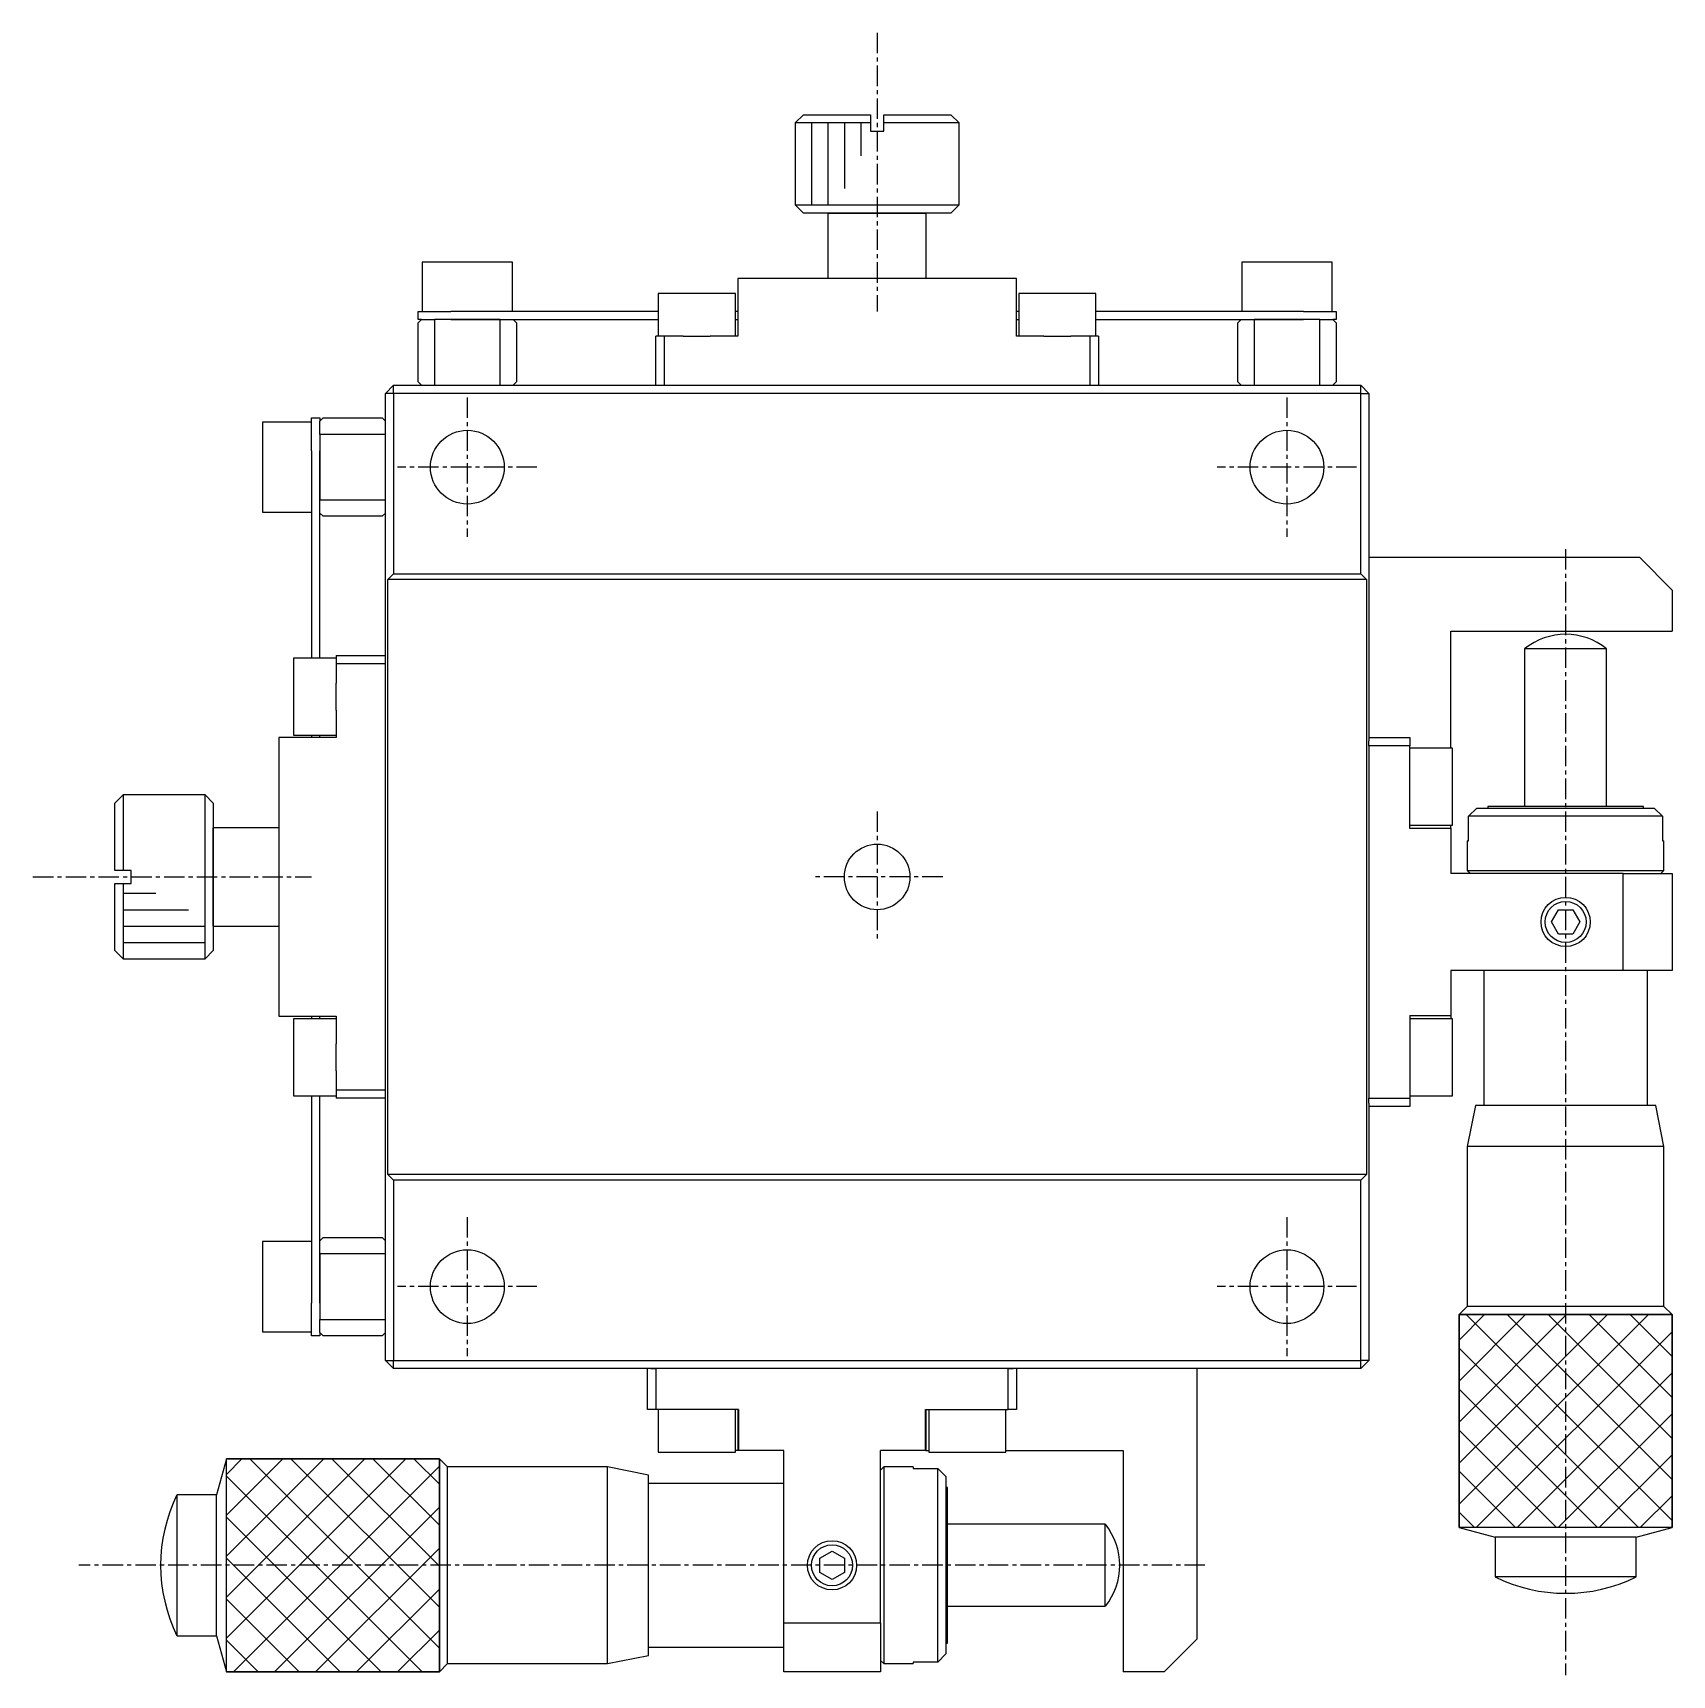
# Model space of a CAD drawing. Extents: x 10 to 410, y 10 to 251.
# Drawn here: x 310.2 to 410.2, y 90 to 190.2 of the extents above; entities that cross this region are included whole.
import ezdxf

# ---------------------------------------------------------------- set-up
doc = ezdxf.new("R2010")
doc.units = 0
doc.linetypes.add('CENTER', pattern=[2, 1.25, -0.25, 0.25, -0.25])
doc.layers.get('0').update_dxf_attribs({"linetype": 'CONTINUOUS'})
doc.layers.add('CENTER', color=1, linetype='CENTER')

msp = doc.modelspace()

# ---------------------------------------------------------------- linework, layer by layer
at = {"color": 7, "linetype": 'CONTINUOUS'}
for p, q in [((357.22, 185.17), (356.72, 184.67)), ((361.32, 184.67), (356.72, 184.67)), ((356.72, 184.67), (356.72, 179.67)), ((357.22, 185.17), (361.32, 185.17)), ((361.32, 185.17), (361.32, 184.67)), ((361.32, 184.67), (361.32, 184.17)), ((362.12, 185.17), (366.22, 185.17)), ((362.12, 184.67), (362.12, 185.17)), ((366.72, 184.67), (362.12, 184.67)), ((362.12, 184.17), (362.12, 184.67)), ((366.72, 184.67), (366.22, 185.17)), ((366.72, 179.67), (366.72, 184.67)), ((361.32, 184.17), (362.12, 184.17)), ((356.72, 179.67), (361.72, 179.67)), ((356.72, 179.67), (357.22, 179.17)), ((361.72, 179.67), (366.72, 179.67)), ((366.22, 179.17), (366.72, 179.67)), ((358.72, 179.17), (357.22, 179.17)), ((361.72, 179.17), (357.22, 179.17)), ((364.72, 179.17), (358.72, 179.17)), ((358.72, 179.17), (361.72, 179.17)), ((358.72, 179.17), (358.72, 175.17)), ((366.22, 179.17), (361.72, 179.17)), ((361.72, 179.17), (364.72, 179.17)), ((366.22, 179.17), (364.72, 179.17)), ((364.72, 175.17), (364.72, 179.17)), ((336.72, 176.17), (333.97, 176.17)), ((333.97, 176.17), (333.97, 173.17)), ((339.47, 176.17), (336.72, 176.17)), ((339.47, 173.17), (339.47, 176.17)), ((386.72, 176.17), (383.97, 176.17)), ((383.97, 176.17), (383.97, 173.17)), ((389.47, 176.17), (386.72, 176.17)), ((389.47, 173.17), (389.47, 176.17)), ((360.47, 175.17), (353.22, 175.17)), ((353.22, 175.17), (353.22, 171.67)), ((362.97, 175.17), (360.47, 175.17)), ((370.22, 175.17), (362.97, 175.17)), ((370.22, 171.67), (370.22, 175.17)), ((350.72, 174.27), (348.37, 174.27)), ((348.37, 174.27), (348.37, 171.67)), ((353.07, 174.27), (350.72, 174.27)), ((353.07, 171.67), (353.07, 174.27)), ((372.72, 174.27), (370.37, 174.27)), ((370.37, 174.27), (370.37, 171.67)), ((375.07, 174.27), (372.72, 174.27)), ((375.07, 171.67), (375.07, 174.27)), ((333.72, 172.67), (333.72, 173.17)), ((333.72, 173.17), (335.72, 173.17)), ((333.92, 172.67), (333.72, 172.47)), ((333.92, 172.67), (333.72, 172.67)), ((333.72, 168.87), (333.72, 172.47)), ((333.92, 172.67), (334.72, 172.67)), ((334.72, 172.67), (334.72, 168.67)), ((335.72, 172.67), (334.72, 172.67)), ((335.72, 172.67), (334.72, 172.67)), ((348.37, 173.17), (335.72, 173.17)), ((338.72, 172.67), (335.72, 172.67)), ((335.72, 172.67), (338.72, 172.67)), ((338.72, 168.67), (338.72, 172.67)), ((338.72, 172.67), (348.37, 172.67)), ((339.72, 172.47), (339.52, 172.67)), ((339.72, 172.47), (339.72, 168.87)), ((353.22, 173.17), (353.07, 173.17)), ((353.07, 172.67), (353.22, 172.67)), ((370.37, 173.17), (370.22, 173.17)), ((370.22, 172.67), (370.37, 172.67)), ((387.72, 173.17), (375.07, 173.17)), ((375.07, 172.67), (384.72, 172.67)), ((383.92, 172.67), (383.72, 172.47)), ((383.72, 168.87), (383.72, 172.47)), ((384.72, 172.67), (384.72, 168.67)), ((387.72, 172.67), (384.72, 172.67)), ((384.72, 172.67), (387.72, 172.67)), ((387.72, 173.17), (389.72, 173.17)), ((388.72, 172.67), (387.72, 172.67)), ((388.72, 172.67), (387.72, 172.67)), ((388.72, 168.67), (388.72, 172.67)), ((388.72, 172.67), (389.52, 172.67)), ((389.72, 172.47), (389.52, 172.67)), ((389.72, 172.67), (389.52, 172.67)), ((389.72, 173.17), (389.72, 172.67)), ((389.72, 172.47), (389.72, 168.87)), ((348.22, 168.67), (348.22, 171.67)), ((348.72, 171.67), (348.22, 171.67)), ((348.72, 171.67), (348.72, 168.67)), ((349.89, 171.67), (348.72, 171.67)), ((349.89, 171.67), (350.72, 171.67)), ((350.72, 171.67), (351.54, 171.67)), ((353.22, 171.67), (351.54, 171.67)), ((371.89, 171.67), (370.22, 171.67)), ((371.89, 171.67), (372.72, 171.67)), ((372.72, 171.67), (373.54, 171.67)), ((374.72, 171.67), (373.54, 171.67)), ((374.72, 168.67), (374.72, 171.67)), ((375.22, 171.67), (374.72, 171.67)), ((375.22, 171.67), (375.22, 168.67)), ((332.22, 168.67), (331.72, 168.17)), ((332.22, 168.17), (332.22, 168.67)), ((332.22, 168.67), (391.22, 168.67)), ((333.72, 168.87), (333.92, 168.67)), ((339.52, 168.67), (339.72, 168.87)), ((348.72, 168.67), (374.72, 168.67)), ((348.72, 168.67), (374.72, 168.67)), ((383.72, 168.87), (383.92, 168.67)), ((389.52, 168.67), (389.72, 168.87)), ((391.22, 168.17), (391.22, 168.67)), ((391.72, 168.17), (391.22, 168.67)), ((331.72, 151.67), (331.72, 168.17)), ((332.22, 168.17), (331.72, 168.17)), ((391.22, 168.17), (332.22, 168.17)), ((332.22, 168.17), (332.22, 157.17)), ((391.22, 157.17), (391.22, 168.17)), ((391.22, 168.17), (391.72, 168.17)), ((391.72, 168.17), (391.72, 146.97)), ((324.22, 166.42), (324.22, 163.67)), ((327.22, 166.42), (324.22, 166.42)), ((327.22, 166.67), (327.72, 166.67)), ((327.22, 164.67), (327.22, 166.67)), ((327.92, 166.67), (327.72, 166.47)), ((327.72, 166.67), (327.72, 166.47)), ((327.72, 165.67), (327.72, 166.47)), ((327.92, 166.67), (331.52, 166.67)), ((331.72, 166.47), (331.52, 166.67)), ((331.72, 165.67), (327.72, 165.67)), ((327.72, 165.67), (327.72, 164.67)), ((327.72, 165.67), (327.72, 164.67)), ((327.22, 164.67), (327.22, 152.02)), ((327.72, 164.67), (327.72, 161.67)), ((327.72, 161.67), (327.72, 164.67)), ((324.22, 163.67), (324.22, 160.92)), ((327.72, 161.67), (331.72, 161.67)), ((327.72, 152.02), (327.72, 161.67)), ((324.22, 160.92), (327.22, 160.92)), ((327.72, 160.87), (327.92, 160.67)), ((331.52, 160.67), (327.92, 160.67)), ((331.52, 160.67), (331.72, 160.87)), ((391.72, 158.17), (408.22, 158.17)), ((410.22, 156.17), (408.22, 158.17)), ((331.87, 156.82), (332.22, 157.17)), ((391.57, 156.82), (331.87, 156.82)), ((331.87, 120.52), (331.87, 156.82)), ((332.22, 157.17), (391.22, 157.17)), ((391.22, 157.17), (391.57, 156.82)), ((391.57, 156.82), (391.57, 120.52)), ((410.22, 156.17), (410.22, 153.67)), ((396.72, 153.67), (410.22, 153.67)), ((396.72, 146.52), (396.72, 153.67)), ((403.72, 152.59), (401.22, 152.59)), ((401.22, 152.59), (401.22, 142.97)), ((406.22, 152.59), (403.72, 152.59)), ((406.22, 142.97), (406.22, 152.59)), ((326.12, 152.02), (326.12, 149.67)), ((328.72, 152.02), (326.12, 152.02)), ((328.72, 152.17), (331.72, 152.17)), ((328.72, 152.17), (328.72, 151.67)), ((328.72, 151.67), (328.72, 150.49)), ((331.72, 151.67), (328.72, 151.67)), ((331.72, 125.67), (331.72, 151.67)), ((331.72, 125.67), (331.72, 151.67)), ((328.72, 149.67), (328.72, 150.49)), ((326.12, 149.67), (326.12, 147.32)), ((328.72, 148.84), (328.72, 149.67)), ((328.72, 148.84), (328.72, 147.17)), ((326.12, 147.32), (328.72, 147.32)), ((327.22, 147.32), (327.22, 147.17)), ((327.72, 147.17), (327.72, 147.32)), ((325.22, 147.17), (325.22, 139.92)), ((328.72, 147.17), (325.22, 147.17)), ((391.72, 147.17), (394.22, 147.17)), ((391.72, 146.67), (391.72, 146.97)), ((394.22, 146.67), (391.72, 146.67)), ((391.72, 146.67), (391.72, 125.17)), ((394.22, 147.17), (394.22, 146.67)), ((394.22, 141.62), (394.22, 146.67)), ((396.82, 146.52), (394.22, 146.52)), ((396.82, 141.82), (396.82, 146.52)), ((315.72, 143.67), (315.22, 143.17)), ((315.72, 143.67), (315.72, 139.07)), ((320.72, 143.67), (315.72, 143.67)), ((320.72, 138.67), (320.72, 143.67)), ((321.22, 143.17), (320.72, 143.67)), ((315.22, 139.07), (315.22, 143.17)), ((321.22, 143.17), (321.22, 138.67)), ((321.22, 143.17), (321.22, 141.67)), ((397.8, 142.37), (398.31, 142.87)), ((397.8, 140.87), (397.8, 142.37)), ((409.63, 142.37), (397.8, 142.37)), ((398.31, 142.87), (409.13, 142.87)), ((408.47, 142.97), (398.97, 142.97)), ((398.97, 142.97), (398.97, 142.87)), ((408.47, 142.87), (408.47, 142.97)), ((409.13, 142.87), (409.63, 142.37)), ((409.63, 142.37), (409.63, 140.87)), ((321.22, 141.67), (321.22, 135.67)), ((321.22, 138.67), (321.22, 141.67)), ((325.22, 141.67), (321.22, 141.67)), ((394.22, 141.82), (396.82, 141.82)), ((394.22, 141.65), (396.72, 141.65)), ((396.72, 141.62), (394.22, 141.62)), ((396.72, 141.65), (396.72, 141.82)), ((396.72, 141.65), (396.72, 141.62)), ((396.72, 141.62), (396.72, 138.87)), ((397.72, 140.87), (397.8, 140.87)), ((397.72, 140.87), (397.72, 139.07)), ((409.63, 140.87), (409.72, 140.87)), ((409.72, 139.07), (409.72, 140.87)), ((325.22, 139.92), (325.22, 137.42)), ((315.72, 139.07), (315.22, 139.07)), ((316.22, 139.07), (315.72, 139.07)), ((316.22, 138.27), (316.22, 139.07)), ((320.72, 133.67), (320.72, 138.67)), ((321.22, 138.67), (321.22, 134.17)), ((321.22, 135.67), (321.22, 138.67)), ((407.22, 138.87), (396.72, 138.87)), ((397.72, 139.07), (409.72, 139.07)), ((397.72, 139.07), (397.92, 138.87)), ((407.22, 132.97), (407.22, 138.87)), ((407.22, 138.87), (410.22, 138.87)), ((409.52, 138.87), (409.72, 139.07)), ((410.22, 138.87), (410.22, 132.97)), ((315.22, 134.17), (315.22, 138.27)), ((315.22, 138.27), (315.72, 138.27)), ((315.72, 138.27), (315.72, 133.67)), ((315.72, 138.27), (316.22, 138.27)), ((325.22, 137.42), (325.22, 130.17)), ((402.85, 135.92), (403.28, 136.67)), ((403.28, 136.67), (404.15, 136.67)), ((404.15, 136.67), (404.58, 135.92)), ((321.22, 135.67), (321.22, 134.17)), ((321.22, 135.67), (325.22, 135.67)), ((403.28, 135.17), (402.85, 135.92)), ((404.58, 135.92), (404.15, 135.17)), ((404.15, 135.17), (403.28, 135.17)), ((315.22, 134.17), (315.72, 133.67)), ((315.72, 133.67), (320.72, 133.67)), ((320.72, 133.67), (321.22, 134.17)), ((407.22, 132.97), (396.72, 132.97)), ((396.72, 132.97), (396.72, 130.22)), ((398.72, 132.97), (398.72, 124.72)), ((410.22, 132.97), (407.22, 132.97)), ((408.72, 124.72), (408.72, 132.97)), ((325.22, 130.17), (328.72, 130.17)), ((326.12, 130.02), (326.12, 127.67)), ((328.72, 130.02), (326.12, 130.02)), ((327.22, 130.17), (327.22, 130.02)), ((327.72, 130.02), (327.72, 130.17)), ((328.72, 130.17), (328.72, 128.49)), ((394.22, 130.22), (396.72, 130.22)), ((394.22, 130.22), (394.22, 125.17)), ((396.72, 130.19), (394.22, 130.19)), ((396.82, 130.02), (394.22, 130.02)), ((396.72, 130.22), (396.72, 130.19)), ((396.72, 130.19), (396.72, 130.02)), ((396.82, 125.32), (396.82, 130.02)), ((328.72, 127.67), (328.72, 128.49)), ((326.12, 127.67), (326.12, 125.32)), ((328.72, 126.84), (328.72, 127.67)), ((328.72, 126.84), (328.72, 125.67)), ((326.12, 125.32), (328.72, 125.32)), ((327.22, 125.32), (327.22, 112.67)), ((327.72, 115.67), (327.72, 125.32)), ((328.72, 125.67), (331.72, 125.67)), ((328.72, 125.67), (328.72, 125.17)), ((331.72, 109.17), (331.72, 125.67)), ((394.22, 125.32), (396.82, 125.32)), ((331.72, 125.17), (328.72, 125.17)), ((391.72, 125.17), (394.22, 125.17)), ((391.72, 124.87), (391.72, 125.17)), ((391.72, 124.87), (391.72, 109.17)), ((394.22, 124.67), (391.72, 124.67)), ((394.22, 125.17), (394.22, 124.67)), ((398.22, 124.72), (397.72, 122.22)), ((403.72, 124.72), (398.22, 124.72)), ((409.22, 124.72), (403.72, 124.72)), ((409.72, 122.22), (409.22, 124.72)), ((403.72, 122.22), (397.72, 122.22)), ((397.72, 122.22), (397.72, 112.47)), ((409.72, 122.22), (403.72, 122.22)), ((409.72, 112.47), (409.72, 122.22)), ((332.22, 120.17), (331.87, 120.52)), ((391.57, 120.52), (331.87, 120.52)), ((391.57, 120.52), (391.22, 120.17)), ((391.22, 120.17), (332.22, 120.17)), ((332.22, 120.17), (332.22, 109.17)), ((391.22, 109.17), (391.22, 120.17)), ((324.22, 116.42), (324.22, 113.67)), ((327.22, 116.42), (324.22, 116.42)), ((327.92, 116.67), (327.72, 116.47)), ((327.92, 116.67), (331.52, 116.67)), ((331.72, 116.47), (331.52, 116.67)), ((331.72, 115.67), (327.72, 115.67)), ((327.72, 115.67), (327.72, 112.67)), ((327.72, 112.67), (327.72, 115.67)), ((324.22, 113.67), (324.22, 110.92)), ((327.22, 110.67), (327.22, 112.67)), ((327.72, 112.67), (327.72, 111.67)), ((327.72, 112.67), (327.72, 111.67)), ((397.72, 112.47), (397.22, 111.97)), ((403.72, 112.47), (397.72, 112.47)), ((409.72, 112.47), (403.72, 112.47)), ((410.22, 111.97), (409.72, 112.47)), ((327.72, 110.87), (327.72, 111.67)), ((327.72, 111.67), (331.72, 111.67)), ((403.72, 111.97), (397.22, 111.97)), ((397.22, 98.97), (397.22, 111.97)), ((397.22, 111.97), (410.22, 111.97)), ((410.22, 111.97), (410.22, 98.97)), ((324.22, 110.92), (327.22, 110.92)), ((327.72, 110.67), (327.22, 110.67)), ((327.72, 110.87), (327.92, 110.67)), ((327.72, 110.87), (327.72, 110.67)), ((331.52, 110.67), (327.92, 110.67)), ((331.52, 110.67), (331.72, 110.87)), ((331.72, 109.17), (332.22, 108.67)), ((331.72, 109.17), (332.22, 109.17)), ((332.22, 109.17), (391.22, 109.17)), ((332.22, 108.67), (332.22, 109.17)), ((391.22, 108.67), (332.22, 108.67)), ((347.72, 106.17), (347.72, 108.67)), ((347.92, 108.67), (348.22, 108.67)), ((348.22, 108.67), (348.22, 106.17)), ((369.72, 108.67), (348.22, 108.67)), ((369.72, 106.17), (369.72, 108.67)), ((369.72, 108.67), (370.02, 108.67)), ((370.22, 108.67), (370.22, 106.17)), ((381.22, 108.67), (381.22, 92.17)), ((391.72, 109.17), (391.22, 109.17)), ((391.22, 108.67), (391.72, 109.17)), ((391.22, 108.67), (391.22, 109.17)), ((348.22, 106.17), (347.72, 106.17)), ((353.26, 106.17), (348.22, 106.17)), ((348.37, 106.17), (348.37, 103.57)), ((353.07, 103.57), (353.07, 106.17)), ((353.24, 103.67), (353.24, 106.17)), ((353.26, 106.17), (353.26, 103.67)), ((364.67, 106.17), (369.72, 106.17)), ((364.67, 103.67), (364.67, 106.17)), ((364.7, 106.17), (364.7, 103.67)), ((364.87, 106.17), (364.87, 103.57)), ((369.57, 103.57), (369.57, 106.17)), ((370.22, 106.17), (369.72, 106.17)), ((348.37, 103.57), (353.07, 103.57)), ((353.24, 103.67), (353.07, 103.67)), ((353.26, 103.67), (353.24, 103.67)), ((356.02, 103.67), (353.26, 103.67)), ((356.02, 93.17), (356.02, 103.67)), ((364.67, 103.67), (361.92, 103.67)), ((361.92, 93.17), (361.92, 103.67)), ((364.7, 103.67), (364.67, 103.67)), ((364.7, 103.67), (364.87, 103.67)), ((364.87, 103.57), (369.57, 103.57)), ((369.57, 103.67), (376.72, 103.67)), ((376.72, 103.67), (376.72, 90.17)), ((322.02, 103.17), (321.43, 100.97)), ((322.02, 103.17), (335.02, 103.17)), ((322.02, 90.17), (322.02, 103.17)), ((335.02, 96.67), (335.02, 103.17)), ((335.52, 102.67), (335.02, 103.17)), ((335.02, 103.17), (335.02, 90.17)), ((335.52, 96.67), (335.52, 102.67)), ((345.27, 102.67), (335.52, 102.67)), ((345.27, 96.67), (345.27, 102.67)), ((347.77, 102.17), (345.27, 102.67)), ((362.12, 102.67), (361.92, 102.47)), ((362.12, 102.67), (362.12, 90.67)), ((363.92, 102.67), (362.12, 102.67)), ((363.92, 102.67), (363.92, 102.58)), ((363.92, 102.58), (365.42, 102.58)), ((365.42, 90.75), (365.42, 102.58)), ((365.42, 102.58), (365.92, 102.08)), ((347.77, 96.67), (347.77, 102.17)), ((356.02, 101.67), (347.77, 101.67)), ((365.92, 102.08), (365.92, 91.26)), ((366.02, 101.42), (365.92, 101.42)), ((366.02, 91.92), (366.02, 101.42)), ((319.02, 96.67), (319.02, 100.97)), ((321.43, 100.97), (319.02, 100.97)), ((321.43, 96.67), (321.43, 100.97)), ((375.64, 99.17), (366.02, 99.17)), ((375.64, 96.67), (375.64, 99.17)), ((397.22, 98.97), (399.42, 98.38)), ((410.22, 98.97), (397.22, 98.97)), ((403.72, 98.38), (399.42, 98.38)), ((399.42, 98.38), (399.42, 95.97)), ((410.22, 98.97), (403.72, 98.97)), ((408.02, 98.38), (403.72, 98.38)), ((408.02, 98.38), (410.22, 98.97)), ((408.02, 95.97), (408.02, 98.38)), ((358.22, 97.1), (358.97, 97.53)), ((358.97, 97.53), (359.72, 97.1)), ((319.02, 92.37), (319.02, 96.67)), ((321.43, 92.37), (321.43, 96.67)), ((322.02, 90.17), (322.02, 96.67)), ((335.52, 90.67), (335.52, 96.67)), ((345.27, 90.67), (345.27, 96.67)), ((347.77, 91.17), (347.77, 96.67)), ((358.22, 96.23), (358.22, 97.1)), ((358.97, 95.8), (358.22, 96.23)), ((359.72, 96.23), (358.97, 95.8)), ((359.72, 97.1), (359.72, 96.23)), ((375.64, 94.17), (375.64, 96.67)), ((403.72, 95.97), (399.42, 95.97)), ((408.02, 95.97), (403.72, 95.97)), ((366.02, 94.17), (375.64, 94.17)), ((319.02, 92.37), (321.43, 92.37)), ((321.43, 92.37), (322.02, 90.17)), ((356.02, 93.17), (361.92, 93.17)), ((356.02, 90.17), (356.02, 93.17)), ((361.92, 93.17), (361.92, 90.17)), ((347.77, 91.67), (356.02, 91.67)), ((365.92, 91.26), (365.42, 90.75)), ((365.92, 91.92), (366.02, 91.92)), ((379.22, 90.17), (381.22, 92.17)), ((335.02, 90.17), (335.52, 90.67)), ((335.52, 90.67), (345.27, 90.67)), ((345.27, 90.67), (347.77, 91.17)), ((361.92, 90.87), (362.12, 90.67)), ((362.12, 90.67), (363.92, 90.67)), ((363.92, 90.75), (363.92, 90.67)), ((365.42, 90.75), (363.92, 90.75)), ((335.02, 90.17), (322.02, 90.17)), ((361.92, 90.17), (356.02, 90.17)), ((379.22, 90.17), (376.72, 90.17))]:
    msp.add_line(p, q, dxfattribs=at)
at = {"color": 3, "linetype": 'CONTINUOUS'}
for p, q in [((357.72, 184.67), (357.72, 179.67)), ((358.72, 184.67), (358.72, 179.67)), ((359.72, 184.67), (359.72, 180.67)), ((360.72, 184.67), (360.72, 182.67)), ((315.72, 137.67), (317.72, 137.67)), ((315.72, 136.67), (319.72, 136.67)), ((315.72, 135.67), (320.72, 135.67)), ((315.72, 134.67), (320.72, 134.67)), ((397.22, 111.97), (397.22, 98.97)), ((397.22, 100.41), (408.77, 111.97)), ((397.22, 102.91), (406.27, 111.97)), ((397.22, 105.41), (403.77, 111.97)), ((397.22, 107.91), (401.27, 111.97)), ((397.22, 110.41), (398.77, 111.97)), ((410.22, 99.41), (397.66, 111.97)), ((410.22, 101.91), (400.16, 111.97)), ((410.22, 104.41), (402.66, 111.97)), ((410.22, 111.97), (403.72, 111.97)), ((410.22, 106.91), (405.16, 111.97)), ((410.22, 109.41), (407.66, 111.97)), ((410.22, 111.91), (410.16, 111.97)), ((410.22, 98.97), (410.22, 111.97)), ((398.27, 98.97), (410.22, 110.91)), ((408.16, 98.97), (397.22, 109.91)), ((400.77, 98.97), (410.22, 108.41)), ((405.66, 98.97), (397.22, 107.41)), ((403.27, 98.97), (410.22, 105.91)), ((403.16, 98.97), (397.22, 104.91)), ((405.77, 98.97), (410.22, 103.41)), ((322.02, 96.67), (322.02, 103.17)), ((335.02, 103.17), (322.02, 103.17)), ((322.02, 102.22), (322.96, 103.17)), ((322.02, 99.72), (325.46, 103.17)), ((322.02, 97.22), (327.96, 103.17)), ((322.02, 94.72), (330.46, 103.17)), ((322.02, 92.22), (332.96, 103.17)), ((322.46, 90.17), (335.02, 102.72)), ((323.46, 103.17), (335.02, 91.61)), ((325.96, 103.17), (335.02, 94.11)), ((328.46, 103.17), (335.02, 96.61)), ((330.96, 103.17), (335.02, 99.11)), ((333.46, 103.17), (335.02, 101.61)), ((400.66, 98.97), (397.22, 102.41)), ((322.02, 102.11), (333.96, 90.17)), ((324.96, 90.17), (335.02, 100.22)), ((408.27, 98.97), (410.22, 100.91)), ((322.02, 99.61), (331.46, 90.17)), ((398.16, 98.97), (397.22, 99.91)), ((403.72, 98.97), (397.22, 98.97)), ((327.46, 90.17), (335.02, 97.72)), ((322.02, 97.11), (328.96, 90.17)), ((335.02, 90.17), (335.02, 96.67)), ((329.96, 90.17), (335.02, 95.22)), ((322.02, 94.61), (326.46, 90.17)), ((332.46, 90.17), (335.02, 92.72)), ((322.02, 92.11), (323.96, 90.17)), ((334.96, 90.17), (335.02, 90.22)), ((322.02, 90.17), (335.02, 90.17))]:
    msp.add_line(p, q, dxfattribs=at)
at = {"color": 7, "linetype": 'CONTINUOUS'}
for centre, radius in [((336.72, 163.67), 2.25), ((386.72, 163.67), 2.25), ((361.72, 138.67), 2), ((403.72, 135.92), 1.25), ((336.72, 113.67), 2.25), ((386.72, 113.67), 2.25), ((358.97, 96.67), 1.25)]:
    msp.add_circle(centre, radius, dxfattribs=at)
at = {"color": 3, "linetype": 'CONTINUOUS'}
for centre in [(403.72, 135.92), (358.97, 96.67)]:
    msp.add_circle(centre, 1.5, dxfattribs=at)
at = {"color": 7, "linetype": 'CONTINUOUS'}
for centre, radius, start, end in [((403.72, 149.47), 4, 51.3178, 128.6822), ((327.76, 96.67), 9.75, 153.8162, 206.1838), ((372.52, 96.67), 4, 321.3178, 38.6822), ((403.72, 104.71), 9.75, 243.8162, 296.1838)]:
    msp.add_arc(centre, radius, start, end, dxfattribs=at)
at = {"layer": 'CENTER', "color": 1, "linetype": 'CENTER'}
for p, q in [((361.72, 190.17), (361.72, 173.17)), ((336.72, 167.92), (336.72, 159.42)), ((386.72, 167.92), (386.72, 159.42)), ((340.97, 163.67), (332.47, 163.67)), ((390.97, 163.67), (382.47, 163.67)), ((403.72, 158.67), (403.72, 89.97)), ((361.72, 142.67), (361.72, 134.67)), ((310.22, 138.67), (327.22, 138.67)), ((365.72, 138.67), (357.72, 138.67)), ((336.72, 117.92), (336.72, 109.42)), ((386.72, 117.92), (386.72, 109.42)), ((340.97, 113.67), (332.47, 113.67)), ((390.97, 113.67), (382.47, 113.67)), ((381.72, 96.67), (313.02, 96.67))]:
    msp.add_line(p, q, dxfattribs=at)

doc.saveas('drawing.dxf')
